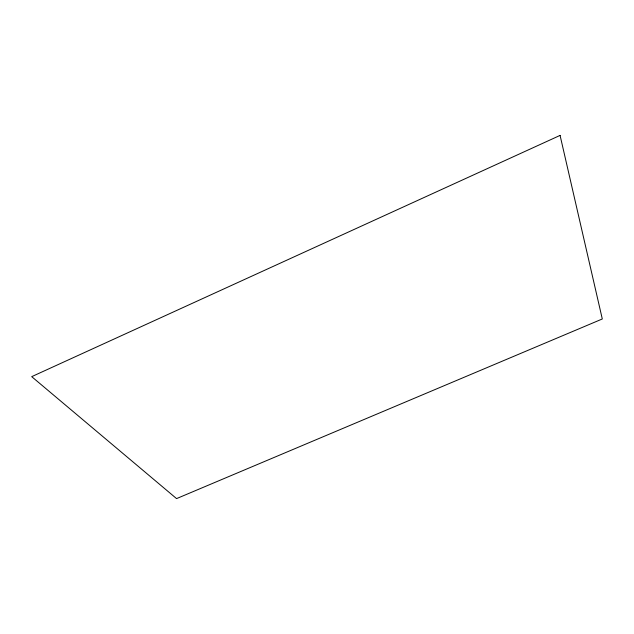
<?xml version="1.0" encoding="UTF-8"?>
<svg xmlns="http://www.w3.org/2000/svg" width="634" height="634" viewBox="0 0 634 634"><rect width="100%" height="100%" fill="white"/><g stroke="black" fill="none" stroke-linecap="round" stroke-linejoin="round"><path stroke-width="0.95" d="M560.076 135.399L31.7 376.651L176.561 498.601L602.3 318.973L560.076 135.399"/></g></svg>
